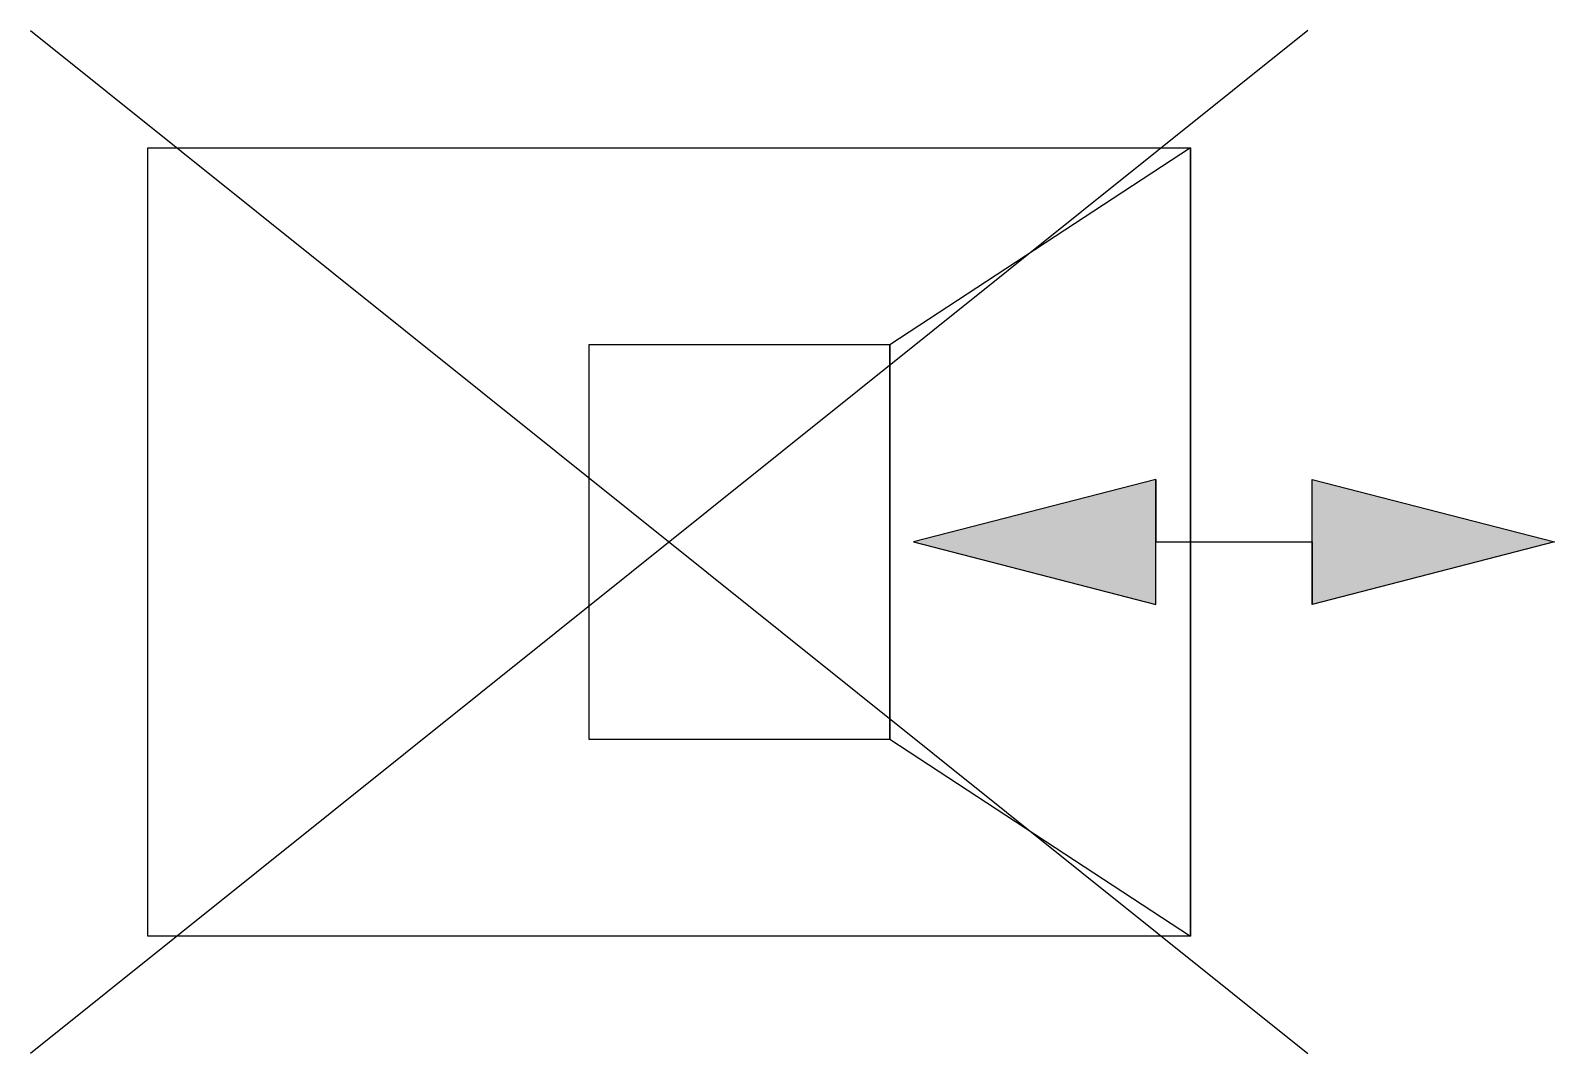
# Model space of a CAD drawing. Header units: millimetres. Extents: x -409 to 566, y -75 to 579.
import ezdxf

# ---------------------------------------------------------------- set-up
doc = ezdxf.new("R2010")
doc.units = ezdxf.units.MM

msp = doc.modelspace()

# ---------------------------------------------------------------- hatches: boundary and pattern name
msp.add_hatch(color=256).paths.add_polyline_path([(311.24, 212.09), (156.32, 252.09), (311.24, 292.09)])
at = {"extrusion": (0, 0, -1)}
msp.add_hatch(color=256, dxfattribs=at).paths.add_polyline_path([(-411.41, 212.09), (-566.33, 252.09), (-411.41, 292.09)])

# ---------------------------------------------------------------- linework, layer by layer
for p, q in [((-408.57, 579.18), (408.57, -75)), ((408.57, 579.18), (-408.57, -75))]:
    msp.add_line(p, q)
at = {"flags": 128}
for points in [[(-333.57, 0), (-333.57, 504.18), (333.57, 504.18), (333.57, 0)], [(311.24, 292.09), (156.32, 252.09), (311.24, 212.09)], [(411.41, 292.09), (566.33, 252.09), (411.41, 212.09)]]:
    msp.add_lwpolyline(points, close=True, dxfattribs=at)
for points in [[(333.57, 504.18), (141.08, 378.13), (141.08, 126.04), (141.08, 378.13), (-51.4, 378.13), (-51.4, 126.04), (141.08, 126.04), (333.57, 0), (333.57, 504.18)], [(311.24, 292.09), (156.32, 252.09), (311.24, 212.09), (311.24, 292.09), (311.24, 252.09), (411.41, 252.09), (411.41, 212.09), (411.41, 292.09), (566.33, 252.09), (411.41, 212.09)]]:
    msp.add_lwpolyline(points, dxfattribs=at)

doc.saveas('drawing.dxf')
